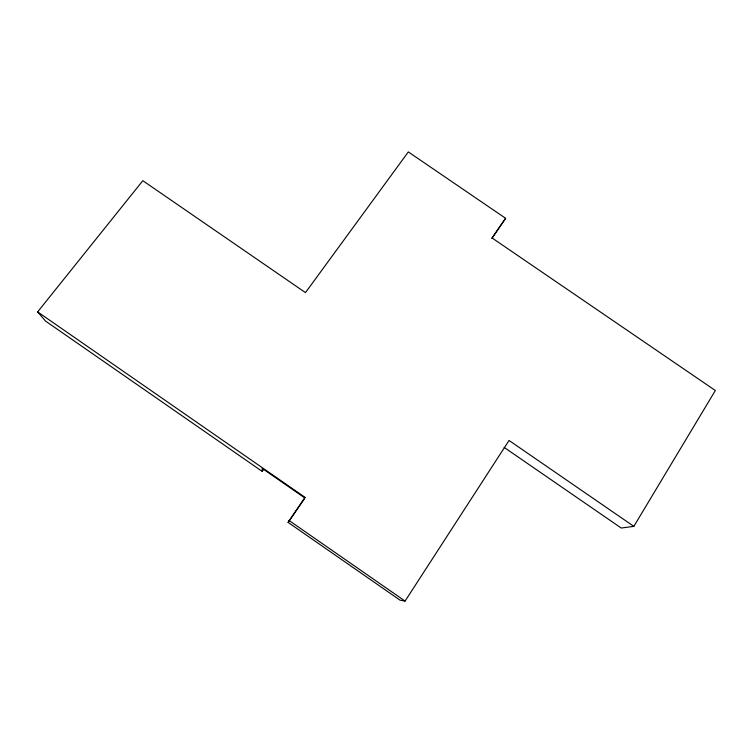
<?xml version="1.0" encoding="UTF-8"?>
<svg xmlns="http://www.w3.org/2000/svg" width="753" height="753" viewBox="0 0 753 753"><rect width="100%" height="100%" fill="white"/><g stroke="black" fill="none" stroke-linecap="round" stroke-linejoin="round"><path stroke-width="1.13" d="M505.611 218.304L492.057 237.967L715.35 390.515L633.847 526.366L509.047 440.458L405.076 601.082L400.059 600.169L288.107 522.394L305.003 497.347L37.65 311.883L142.825 180.692L305.473 292.616L408.324 151.918L505.611 218.304L491.794 238.532M305.003 497.347L304.72 497.874L262.204 468.385L262.242 471.425L45.5 321.051L37.65 311.883M288.107 522.394L304.541 498.637M262.242 471.425L263.597 469.505M633.847 526.366L621.234 528.032L504.181 447.423M289.011 520.464L405.076 601.082"/></g></svg>
